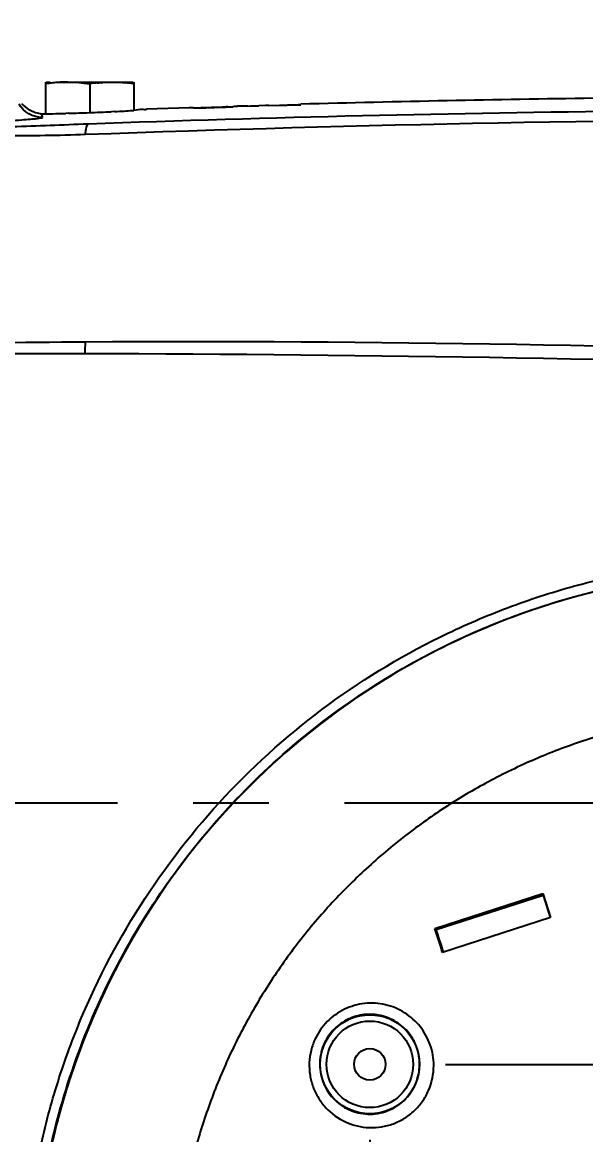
# Model space of a CAD drawing. Header units: millimetres. Extents: x 4086 to 8300, y 123 to 1549.
# Drawn here: x 6965.43 to 6976.59, y 833.67 to 855.72 of the extents above; entities that cross this region are included whole.
import ezdxf

# ---------------------------------------------------------------- set-up
doc = ezdxf.new("R2010")
doc.units = ezdxf.units.MM
doc.linetypes.add('CENTER', pattern=[0.6, 0.375, -0.075, 0.075, -0.075])
for name, color, linetype in [('中心线', 7, 'Continuous'), ('外形图', 7, 'Continuous'), ('尺寸标注', 7, 'Continuous')]:
    doc.layers.add(name, color=color, linetype=linetype)
doc.styles.add('思源黑', font='SourceHanSansCN-Normal.ttf')
doc.dimstyles.new('尺寸标注_1_4比例', dxfattribs={"dimtxt": 7, "dimasz": 6, "dimexe": 2, "dimexo": 1.5, "dimgap": 1, "dimtad": 1, "dimdec": 1, "dimlfac": 4, "dimdsep": 46, "dimtxsty": '思源黑', "dimcen": 0.09, "dimadec": 0, "dimazin": 0, "dimtp": 0.01, "dimtm": 0.01, "dimtfac": 1, "dimtdec": 1, "dimtofl": 0, "dimtmove": 0, "dimatfit": 3, "dimfxl": 1, "dimtolj": 1, "dimarcsym": 0})

# ---------------------------------------------------------------- blocks, each defined once
blk = doc.blocks.new('*D962')
at = {"layer": 'Defpoints', "color": 0}
for p in [(6980.264, 879.243), (6980.264, 858.753), (6992.764, 689.237)]:
    blk.add_point(p, dxfattribs=at)
at = {"layer": '尺寸标注', "color": 0, "lineweight": -2}
for p, q in [((6980.264, 860.253), (6980.264, 881.243)), ((6992.764, 690.737), (6992.764, 881.243)), ((6974.264, 879.243), (6968.264, 879.243)), ((6998.764, 879.243), (7004.764, 879.243))]:
    blk.add_line(p, q, dxfattribs=at)
at = {"layer": '尺寸标注', "color": 0}
for points in [[(6974.264, 878.243), (6974.264, 880.243), (6980.264, 879.243)], [(6998.764, 880.243), (6998.764, 878.243), (6992.764, 879.243)]]:
    blk.add_solid(points, dxfattribs=at)
at = {"layer": '尺寸标注', "color": 0, "insert": (6986.59, 883.867), "char_height": 7, "attachment_point": 5, "style": '思源黑'}
blk.add_mtext('\\A1;50', dxfattribs=at)
blk = doc.blocks.new('*D968')
at = {"layer": 'Defpoints', "color": 0}
for p in [(6987.256, 836.37), (6972.313, 835.062), (6987.256, 804.21)]:
    blk.add_point(p, dxfattribs=at)
at = {"layer": '尺寸标注', "color": 0, "lineweight": -2}
for p, q in [((6987.256, 834.87), (6987.256, 802.21)), ((6972.313, 833.562), (6972.313, 802.21)), ((6972.313, 804.21), (6944.529, 804.21)), ((6978.313, 804.21), (6981.256, 804.21))]:
    blk.add_line(p, q, dxfattribs=at)
at = {"layer": '尺寸标注', "color": 0}
for points in [[(6978.313, 805.21), (6978.313, 803.21), (6972.313, 804.21)], [(6981.256, 803.21), (6981.256, 805.21), (6987.256, 804.21)]]:
    blk.add_solid(points, dxfattribs=at)
at = {"layer": '尺寸标注', "color": 0, "insert": (6954.341, 808.834), "char_height": 7, "attachment_point": 5, "style": '思源黑'}
blk.add_mtext('\\A1;59.8', dxfattribs=at)
blk = doc.blocks.new('*D969')
at = {"layer": 'Defpoints', "color": 0}
for p in [(6987.256, 836.37), (6980.264, 830.237), (6987.256, 815.92)]:
    blk.add_point(p, dxfattribs=at)
at = {"layer": '尺寸标注', "color": 0, "lineweight": -2}
for p, q in [((6987.256, 834.87), (6987.256, 813.92)), ((6980.264, 828.737), (6980.264, 813.92)), ((6974.264, 815.92), (6948.997, 815.92)), ((6993.256, 815.92), (6999.256, 815.92))]:
    blk.add_line(p, q, dxfattribs=at)
at = {"layer": '尺寸标注', "color": 0}
for points in [[(6974.264, 814.92), (6974.264, 816.92), (6980.264, 815.92)], [(6993.256, 816.92), (6993.256, 814.92), (6987.256, 815.92)]]:
    blk.add_solid(points, dxfattribs=at)
at = {"layer": '尺寸标注', "color": 0, "insert": (6954.836, 820.544), "char_height": 7, "attachment_point": 5, "style": '思源黑'}
blk.add_mtext('\\A1;28', dxfattribs=at)
blk = doc.blocks.new('*D991')
at = {"layer": 'Defpoints', "color": 0}
for p in [(6972.313, 835.062), (6980.264, 830.237), (7012.906, 830.237)]:
    blk.add_point(p, dxfattribs=at)
at = {"layer": '尺寸标注', "color": 0, "lineweight": -2}
for p, q in [((7012.906, 841.062), (7012.906, 847.062)), ((6973.813, 835.062), (7014.906, 835.062)), ((6981.764, 830.237), (7014.906, 830.237)), ((7012.906, 824.237), (7012.906, 799.301))]:
    blk.add_line(p, q, dxfattribs=at)
at = {"layer": '尺寸标注', "color": 0}
for points in [[(7011.906, 841.062), (7013.906, 841.062), (7012.906, 835.062)], [(7013.906, 824.237), (7011.906, 824.237), (7012.906, 830.237)]]:
    blk.add_solid(points, dxfattribs=at)
at = {"layer": '尺寸标注', "color": 0, "insert": (7008.277, 808.769), "char_height": 7, "attachment_point": 5, "rotation": 90, "style": '思源黑'}
blk.add_mtext('\\A1;19.3', dxfattribs=at)

msp = doc.modelspace()

# ---------------------------------------------------------------- linework, layer by layer
at = {"layer": '中心线', "linetype": 'CENTER', "ltscale": 20}
msp.add_line((7003.311, 840.2368), (6847.114, 840.2368), dxfattribs=at)
at = {"layer": '外形图'}
for p, q in [((6965.889, 854.5334), (6965.889, 854.515)), ((6965.889, 854.5123), (6965.889, 853.9118)), ((6965.902, 854.5368), (6965.9812, 854.5368)), ((6966.1266, 854.5368), (6967.6261, 854.5368)), ((6966.764, 854.5006), (6966.764, 853.9118)), ((6967.639, 854.5334), (6967.639, 854.515)), ((6967.639, 854.5123), (6967.639, 853.9741)), ((6967.889, 854.0028), (6968.7417, 854.0312)), ((6969.2863, 854.0344), (6969.2325, 854.0326)), ((6969.7247, 854.0617), (6969.7819, 854.0634)), ((6969.7819, 854.0634), (6969.8968, 854.0668)), ((6969.8968, 854.0535), (6969.8968, 854.0668)), ((6970.1141, 854.0732), (6970.2466, 854.077)), ((6970.1141, 854.0732), (6970.1141, 854.0599)), ((6970.2466, 854.077), (6970.3133, 854.0789)), ((6970.3133, 854.0657), (6970.3133, 854.0789)), ((6970.5208, 854.0716), (6970.3133, 854.0657)), ((6970.5305, 854.0761), (6970.6675, 854.08)), ((6970.5305, 854.0789), (6970.5305, 854.0761)), ((6970.6675, 854.08), (6970.9456, 854.0876)), ((6970.9456, 854.0876), (6970.9456, 854.0833)), ((6966.3514, 853.9169), (6966.2914, 853.9152)), ((6967.2572, 853.9521), (6967.1898, 853.9489)), ((6973.6014, 837.7569), (6975.7425, 838.4485)), ((6973.6292, 837.7333), (6975.7446, 838.417)), ((6975.7425, 838.4485), (6975.8961, 837.9727)), ((6975.7425, 838.4485), (6975.7446, 838.417)), ((6975.7446, 838.417), (6975.8888, 837.9703)), ((6975.8962, 837.9727), (6973.7551, 837.2811)), ((6973.6016, 837.757), (6973.6293, 837.7334))]:
    msp.add_line(p, q, dxfattribs=at)
msp.add_lwpolyline([(6976.8827, 844.4598), (6976.4527, 844.3506), (6976.0267, 844.2285), (6975.6049, 844.0937), (6975.1877, 843.9463), (6974.7751, 843.7863), (6974.367, 843.6136), (6973.9639, 843.4284), (6973.5663, 843.231), (6973.1748, 843.0217), (6972.7901, 842.8008), (6972.4127, 842.5685), (6972.0429, 842.3252), (6971.6807, 842.0708), (6971.3264, 841.8056), (6970.9801, 841.5296), (6970.6421, 841.243), (6970.3125, 840.946), (6969.9919, 840.639), (6969.6806, 840.3223), (6969.3794, 839.9967), (6969.0887, 839.6627), (6968.8087, 839.3206), (6968.5393, 838.9704), (6968.2806, 838.612), (6968.0327, 838.2457), (6967.7958, 837.8717), (6967.5705, 837.491), (6967.3571, 837.1042), (6967.1559, 836.7116), (6966.9667, 836.3134), (6966.7897, 835.9094), (6966.6247, 835.4995), (6966.4718, 835.0835), (6966.3312, 834.6621), (6966.2031, 834.2357), (6966.0879, 833.8052), (6965.9857, 833.3715)], dxfattribs=at)
for radius in [0.9825, 0.8575, 0.3125]:
    msp.add_circle((6972.3132, 835.0622), radius, dxfattribs=at)
for centre, radius, start, end in [((6966.439, 850.9442), 3.5987, 97.90979, 98.79144), ((6966.4523, 850.85), 3.6938, 97.48656, 97.91171), ((6966.3782, 851.4305), 3.1086, 95.33018, 97.5278), ((6966.3361, 851.8715), 2.6655, 92.76245, 95.30917), ((6966.327, 852.0513), 2.4855, 90.01108, 92.753), ((6967.292, 851.1077), 3.4337, 96.37073, 98.84449), ((6967.1346, 851.3053), 3.2347, 82.49572, 83.86669), ((6967.0801, 850.8819), 3.6616, 81.65468, 82.51532), ((6967.0936, 850.9745), 3.568, 81.20666, 81.65282), ((6968.8578, 857.2176), 3.1928, 269.26858, 270.19789), ((6968.8559, 858.8527), 4.828, 270.15247, 270.40664), ((6968.8303, 861.9518), 7.9271, 270.43337, 270.98008), ((6968.7683, 865.8126), 11.7884, 270.96035, 271.22444), ((6968.5541, 875.1345), 21.1128, 271.26501, 271.84139), ((6969.0434, 855.7554), 1.7221, 269.39233, 269.73247), ((6968.9998, 860.5573), 6.5243, 270.79268, 271.5891), ((6968.865, 865.7448), 11.7136, 271.54466, 271.79775), ((6968.5248, 877.0774), 23.0556, 271.89281, 272.1208), ((6968.7783, 870.2342), 16.2077, 272.1207, 272.38623), ((6969.3357, 855.4758), 1.4333, 273.81221, 274.81927), ((6968.9846, 865.2945), 11.2637, 272.38394, 272.70673), ((6969.1945, 860.9037), 6.8679, 272.68733, 273.35163), ((6983.057, 402.0009), 452.2577, 90.800194, 91.5346), ((6965.8023, 854.4262), 0.5008, 241.71983, 250.97528), ((6965.8237, 854.3661), 0.4585, 265.37971, 269.85138), ((6965.8412, 860.9467), 7.0392, 269.84821, 270.14277), ((6965.8365, 862.9239), 9.0163, 270.14139, 270.38706), ((6965.7674, 870.3806), 16.4733, 270.45196, 271.35083), ((6965.4944, 883.3422), 29.4378, 271.2874, 271.55154), ((6965.1702, 894.9751), 41.0752, 271.64789, 271.91883), ((6964.9619, 901.2648), 47.3684, 271.91597, 272.17296), ((6981.6872, 448.7417), 405.2364, 89.039535, 92.115319), ((6965.0742, 898.5951), 44.6963, 272.15876, 272.71291), ((6965.8989, 881.5177), 27.599, 272.82093, 273.21286), ((6966.5208, 870.5146), 16.5784, 273.19827, 273.75953), ((6966.8705, 865.116), 11.1684, 273.78553, 273.94809), ((6980.263, 830.2563), 14.6001, 94.73633, 106.64116), ((6972.3101, 835.0644), 0.9891, 336.53582, 359.87592), ((6972.3457, 835.0391), 1.2333, 336.26193, 359.94134)]:
    msp.add_arc(centre, radius, start, end, dxfattribs=at)
for points in [[(6966.3265, 854.5368), (6966.4729, 854.5368), (6966.6194, 854.5229), (6966.764, 854.5006)], [(6966.911, 854.5202), (6967.0074, 854.5309), (6967.1045, 854.5368), (6967.2015, 854.5368)], [(6967.2015, 854.5368), (6967.2946, 854.5368), (6967.3877, 854.5314), (6967.4802, 854.5215)], [(6965.8246, 853.8351), (6965.6472, 853.8278), (6965.4457, 853.9433), (6965.3625, 854.1002)], [(6965.4108, 854.114), (6965.4525, 854.0616), (6965.506, 854.0169), (6965.565, 853.9852)], [(6970.1141, 854.0599), (6970.0417, 854.0578), (6969.9692, 854.0557), (6969.8968, 854.0535)], [(6970.9456, 854.0833), (6970.804, 854.0795), (6970.6624, 854.0756), (6970.5208, 854.0716)], [(6965.7868, 853.9091), (6965.7464, 853.9123), (6965.7058, 853.9207), (6965.6683, 853.9359)], [(6966.6696, 849.1493), (6966.671, 849.2261), (6966.6742, 849.3029), (6966.6797, 849.3795)], [(6973.7551, 837.2811), (6973.7039, 837.4397), (6973.6527, 837.5983), (6973.6016, 837.757)], [(6973.7733, 837.287), (6973.7252, 837.4358), (6973.6773, 837.5846), (6973.6293, 837.7334)]]:
    msp.add_open_spline(points, degree=3, dxfattribs=at)
for points, knots in [([(6968.7426, 854.0302), (6968.7423, 854.0303), (6968.7419, 854.0305), (6968.7417, 854.031), (6968.7417, 854.0312)], [0, 0, 0, 0, 0.6027184, 1, 1, 1, 1]), ([(6968.817, 854.025), (6968.7993, 854.0253), (6968.7752, 854.0274), (6968.749, 854.0268), (6968.7426, 854.0302)], [0, 0, 0, 0, 0.7111212, 1, 1, 1, 1]), ([(6968.9658, 854.0384), (6968.9658, 854.034), (6968.9968, 854.0376), (6969.0096, 854.0336), (6969.0252, 854.0334)], [0, 0, 0, 0, 0.219403, 1, 1, 1, 1]), ([(6969.0354, 854.0333), (6969.0438, 854.0333), (6969.062, 854.0333), (6969.0802, 854.0335), (6969.0901, 854.0336)], [0, 0, 0, 0, 0.460089, 1, 1, 1, 1]), ([(6969.2325, 854.037), (6969.2855, 854.0387), (6969.3517, 854.041), (6969.4178, 854.0448), (6969.4309, 854.0457)], [0, 0, 0, 0, 0.8008022, 1, 1, 1, 1]), ([(6969.4561, 854.0476), (6969.4668, 854.0485), (6969.4808, 854.051), (6969.4969, 854.0517), (6969.5001, 854.0543)], [0, 0, 0, 0, 0.7263247, 1, 1, 1, 1]), ([(6969.5001, 854.0543), (6969.5002, 854.0544), (6969.5004, 854.0546), (6969.5005, 854.0548), (6969.5005, 854.055)], [0, 0, 0, 0, 0.5680362, 1, 1, 1, 1]), ([(6969.6852, 854.0542), (6969.6727, 854.0529), (6969.6429, 854.0505), (6969.6132, 854.0486), (6969.596, 854.0475)], [0, 0, 0, 0, 0.4229074, 1, 1, 1, 1]), ([(6969.7247, 854.0617), (6969.7247, 854.0582), (6969.7042, 854.0586), (6969.6951, 854.0552), (6969.6852, 854.0542)], [0, 0, 0, 0, 0.2586786, 1, 1, 1, 1]), ([(6962.0536, 853.6343), (6962.3869, 853.638), (6962.9344, 853.6571), (6963.6988, 853.6888), (6964.3285, 853.7195), (6964.8997, 853.7526), (6965.318, 853.7779), (6965.5719, 853.8014), (6965.7099, 853.8092), (6965.7702, 853.8274), (6965.8248, 853.8257), (6965.8246, 853.8351)], [0, 0, 0, 0, 0.2646679, 0.4348837, 0.6075396, 0.7648173, 0.8904818, 0.9372413, 0.9715802, 0.9925953, 1, 1, 1, 1]), ([(6965.639, 853.9528), (6965.639, 853.9523), (6965.6396, 853.9513), (6965.6404, 853.9506), (6965.6409, 853.9501)], [0, 0, 0, 0, 0.3828882, 1, 1, 1, 1]), ([(6965.6683, 853.9359), (6965.6622, 853.9384), (6965.6529, 853.9426), (6965.6437, 853.9476), (6965.6409, 853.9501)], [0, 0, 0, 0, 0.6317627, 1, 1, 1, 1]), ([(6965.8246, 853.8351), (6965.8243, 853.8467), (6965.8237, 853.8709), (6965.823, 853.8951), (6965.8225, 853.9076)], [0, 0, 0, 0, 0.4828116, 1, 1, 1, 1]), ([(6988.5158, 853.7695), (6986.6912, 853.7939), (6979.4108, 853.8388), (6972.1299, 853.6919), (6966.6779, 853.4943)], [0, 0, 0, 0, 0.2506432, 1, 1, 1, 1]), ([(6967.889, 854.0028), (6967.889, 853.9809), (6967.7554, 854.0043), (6967.7013, 853.9783), (6967.6395, 853.9741)], [0, 0, 0, 0, 0.2605963, 1, 1, 1, 1]), ([(6966.6779, 853.4948), (6966.1467, 853.4738), (6965.3559, 853.4643), (6964.3244, 853.4736), (6963.5929, 853.4874), (6962.9726, 853.5087), (6962.3943, 853.5195), (6962.193, 853.5514), (6961.9319, 853.5555), (6961.948, 853.5825)], [0, 0, 0, 0, 0.3367468, 0.4999964, 0.655152, 0.7952276, 0.9087037, 0.9801104, 1, 1, 1, 1]), ([(6966.7296, 853.702), (6966.2281, 853.6839), (6965.4805, 853.6553), (6964.496, 853.6222), (6963.792, 853.5994), (6963.1555, 853.5903), (6962.6221, 853.5674), (6962.2966, 853.6006), (6962.113, 853.5746), (6962.0818, 853.6016)], [0, 0, 0, 0, 0.3236786, 0.4824664, 0.6357045, 0.7772659, 0.8954797, 0.9733187, 1, 1, 1, 1]), ([(6966.6782, 853.4947), (6966.6828, 853.5437), (6966.6943, 853.6071), (6966.7091, 853.6923), (6966.7296, 853.702)], [0, 0, 0, 0, 0.6851133, 1, 1, 1, 1]), ([(6966.6797, 849.3797), (6965.4121, 849.3713), (6962.88, 849.3365), (6960.3448, 849.3137), (6959.0823, 849.2263)], [0, 0, 0, 0, 0.5004013, 1, 1, 1, 1]), ([(6989.4767, 848.9261), (6987.5723, 848.9995), (6979.9762, 849.2606), (6972.3745, 849.4164), (6966.6797, 849.38)], [0, 0, 0, 0, 0.2507454, 1, 1, 1, 1]), ([(6966.6696, 849.1493), (6965.4018, 849.1523), (6963.5005, 849.1384), (6960.9709, 849.0727), (6959.7059, 849.0395), (6959.0761, 849.0728)], [0, 0, 0, 0, 0.5008217, 0.7508551, 1, 1, 1, 1]), ([(6989.4866, 848.671), (6987.5804, 848.7403), (6979.9771, 848.9939), (6972.3696, 849.1372), (6966.6696, 849.1493)], [0, 0, 0, 0, 0.2507344, 1, 1, 1, 1]), ([(6965.4416, 830.2367), (6965.4422, 830.6946), (6965.4866, 831.6108), (6965.6755, 832.9733), (6965.9901, 834.3128), (6966.5735, 836.0503), (6967.6021, 838.1096), (6969.2693, 840.3093), (6971.314, 842.1632), (6973.2745, 843.3695), (6974.9538, 844.104), (6976.2599, 844.5363), (6977.6001, 844.8463), (6978.5093, 844.9692), (6978.9654, 845.0093)], [0, 0, 0, 0, 0.0625336, 0.1250669, 0.1876001, 0.2501337, 0.3750665, 0.4999992, 0.6249318, 0.749865, 0.8123986, 0.8749325, 0.9374664, 1, 1, 1, 1]), ([(6970.7247, 786.9907), (6970.7204, 787.3362), (6970.7078, 788.027), (6970.6804, 789.0628), (6970.6508, 790.0981), (6970.614, 791.4777), (6970.5757, 793.2009), (6970.5299, 795.2672), (6970.474, 797.3308), (6970.3998, 799.3914), (6970.2981, 801.4481), (6970.1589, 803.4997), (6969.9753, 805.5449), (6969.746, 807.5823), (6969.4755, 809.6117), (6969.1713, 811.6331), (6968.8415, 813.6473), (6968.4928, 815.6553), (6968.1284, 817.6575), (6967.8092, 819.3214), (6967.5401, 820.6485), (6967.3302, 821.6412), (6967.1116, 822.6316), (6966.8833, 823.6192), (6966.6416, 824.603), (6966.3866, 825.5829), (6966.1315, 826.5626), (6965.9017, 827.5485), (6965.7301, 828.5461), (6965.6409, 829.5546), (6965.6315, 830.5677), (6965.6913, 831.5806), (6965.8187, 832.5887), (6966.0814, 833.9191), (6966.5847, 835.5433), (6967.4525, 837.3881), (6968.5668, 839.0945), (6969.9077, 840.6293), (6971.4486, 841.9644), (6973.1602, 843.0744), (6975.0109, 843.9358), (6976.9629, 844.5326), (6978.308, 844.7464), (6978.9833, 844.8057)], [0, 0, 0, 0, 0.0158615, 0.0317179, 0.0475682, 0.0634108, 0.0950714, 0.126698, 0.1582894, 0.1898431, 0.2213544, 0.2528194, 0.2842375, 0.3156106, 0.3469383, 0.3782186, 0.4094505, 0.4406351, 0.4717761, 0.5028771, 0.5184124, 0.5339386, 0.5494581, 0.5649709, 0.5804716, 0.5959619, 0.6114553, 0.6269485, 0.64242, 0.6578837, 0.6733732, 0.6888912, 0.7044288, 0.7199836, 0.7511061, 0.7822114, 0.8132816, 0.8443653, 0.875471, 0.9065788, 0.9377154, 0.9688772, 1, 1, 1, 1]), ([(6976.0819, 844.2449), (6975.4752, 844.0638), (6974.2843, 843.6217), (6972.6002, 842.734), (6971.0455, 841.6358), (6969.6469, 840.3461), (6968.427, 838.8873), (6967.4067, 837.2825), (6966.6033, 835.5581), (6966.126, 834.0452), (6965.863, 832.8068), (6965.7263, 831.8679), (6965.6508, 830.9233), (6965.6358, 829.9774), (6965.6769, 829.1907), (6965.7457, 828.5654), (6965.8398, 827.9431), (6965.9972, 827.1714), (6966.223, 826.2537), (6966.4237, 825.4919), (6966.5835, 824.8823), (6966.7398, 824.2714), (6966.9271, 823.5055), (6967.2132, 822.2759), (6967.5485, 820.7327), (6967.9228, 818.8735), (6968.2769, 817.0081), (6968.6159, 815.1374), (6968.9418, 813.2619), (6969.3517, 810.7518), (6969.7125, 808.23), (6970.0053, 805.6962), (6970.1864, 803.7878), (6970.3259, 801.8733), (6970.4673, 799.3127), (6970.5549, 796.7464), (6970.6203, 794.1769), (6970.6669, 792.2466), (6970.7095, 790.637), (6970.747, 789.3485), (6970.7659, 788.7039), (6970.7745, 788.3816)], [0, 0, 0, 0, 0.0311362, 0.0622623, 0.0933758, 0.1244773, 0.1555606, 0.1866365, 0.2177332, 0.2488539, 0.2644143, 0.2799589, 0.2954827, 0.3109821, 0.3264535, 0.3341834, 0.3419144, 0.3573959, 0.3728943, 0.3883888, 0.3961371, 0.4038876, 0.4193961, 0.434913, 0.4659687, 0.4970557, 0.5281793, 0.5593428, 0.5905477, 0.6217943, 0.684421, 0.7158016, 0.7472233, 0.7786887, 0.8101993, 0.8733352, 0.9049548, 0.9366068, 0.9682891, 0.9841413, 1, 1, 1, 1]), ([(6978.4395, 841.9321), (6978.3558, 841.9195), (6978.1889, 841.8911), (6977.9396, 841.8437), (6977.6912, 841.7913), (6977.3616, 841.714), (6976.9529, 841.6044), (6976.3071, 841.4013), (6975.5172, 841.0952), (6974.6046, 840.6481), (6973.733, 840.1253), (6972.9097, 839.5293), (6972.1406, 838.865), (6971.4304, 838.1379), (6970.7852, 837.3527), (6970.2103, 836.5145), (6969.7096, 835.63), (6969.2879, 834.7053), (6968.9474, 833.7477), (6968.6878, 832.7651), (6968.5122, 831.7641), (6968.4535, 831.0889), (6968.4385, 830.7509)], [0, 0, 0, 0, 0.0156287, 0.031258, 0.0468865, 0.0625155, 0.0937715, 0.1250274, 0.1875246, 0.2500228, 0.3125212, 0.3750192, 0.4375177, 0.5000161, 0.5625141, 0.625012, 0.6875099, 0.7500075, 0.8125063, 0.8750051, 0.9375025, 1, 1, 1, 1]), ([(6973.579, 835.0378), (6973.5792, 835.1762), (6973.5322, 835.4546), (6973.3286, 835.8232), (6973.0155, 836.1041), (6972.6274, 836.2664), (6972.2063, 836.2913), (6971.7991, 836.1743), (6971.4533, 835.9277), (6971.2902, 835.6943), (6971.2308, 835.5682)], [0, 0, 0, 0, 0.1251129, 0.2496948, 0.3739869, 0.4983261, 0.6230232, 0.7482589, 0.8740054, 1, 1, 1, 1]), ([(6973.2992, 835.0622), (6973.2994, 835.1733), (6973.2619, 835.3964), (6973.0989, 835.6916), (6972.8486, 835.9162), (6972.5381, 836.046), (6972.2009, 836.0664), (6971.8739, 835.9733), (6971.5952, 835.7758), (6971.4636, 835.5881), (6971.4157, 835.4866)], [0, 0, 0, 0, 0.1251729, 0.249516, 0.3734121, 0.4973866, 0.6219175, 0.7472833, 0.8734455, 1, 1, 1, 1]), ([(6971.2308, 835.5682), (6971.1959, 835.4942), (6971.1408, 835.3389), (6971.1059, 835.0949), (6971.1197, 834.8493), (6971.1814, 834.6119), (6971.2882, 834.3918), (6971.4838, 834.1334), (6971.818, 833.8902), (6972.2205, 833.7946), (6972.5449, 833.8147), (6972.7824, 833.8776), (6973.0033, 833.9864), (6973.1988, 834.1372), (6973.3606, 834.3239), (6973.4417, 834.4676), (6973.4747, 834.5426)], [0, 0, 0, 0, 0.0629961, 0.1258781, 0.1885968, 0.2511291, 0.3134819, 0.3756892, 0.4993071, 0.6231242, 0.685558, 0.7481805, 0.810985, 0.8739338, 0.9369643, 1, 1, 1, 1]), ([(6971.4157, 835.4866), (6971.3597, 835.3681), (6971.2951, 835.1064), (6971.3583, 834.7113), (6971.5671, 834.3729), (6971.8885, 834.1412), (6972.2748, 834.0498), (6972.6694, 834.1146), (6973.0102, 834.3281), (6973.1651, 834.55), (6973.2174, 834.6706)], [0, 0, 0, 0, 0.1261243, 0.2512734, 0.3753585, 0.4989232, 0.6227989, 0.7476531, 0.8735854, 1, 1, 1, 1])]:
    msp.add_open_spline(points, degree=3, knots=knots, dxfattribs=at)

# ---------------------------------------------------------------- dimensions: what is measured, and where the dimension line sits
at = {"layer": '尺寸标注'}
for base, p1, p2, picture, middle in [((6980.264, 879.2431), (6992.764, 689.2368), (6980.264, 858.7535), '*D962', (6986.5899, 879.2431)), ((6987.2561, 804.2097), (6972.3132, 835.0622), (6987.2561, 836.3696), '*D968', (6954.3408, 804.2097)), ((6987.2561, 815.9202), (6980.264, 830.2368), (6987.2561, 836.3696), '*D969', (6954.8357, 815.9202))]:
    dim = msp.add_linear_dim(base=base, p1=p1, p2=p2, dimstyle='尺寸标注_1_4比例', dxfattribs=at)
    dim.commit()
    dim.dimension.update_dxf_attribs({"geometry": picture, "text_midpoint": middle, "dimtype": 160})
dim = msp.add_linear_dim(base=(7012.9063, 830.2368), p1=(6972.3132, 835.0622), p2=(6980.264, 830.2368), angle=90, dimstyle='尺寸标注_1_4比例', dxfattribs=at)
dim.commit()
dim.dimension.update_dxf_attribs({"geometry": '*D991', "text_midpoint": (7008.2772, 808.769)})

doc.saveas('drawing.dxf')
